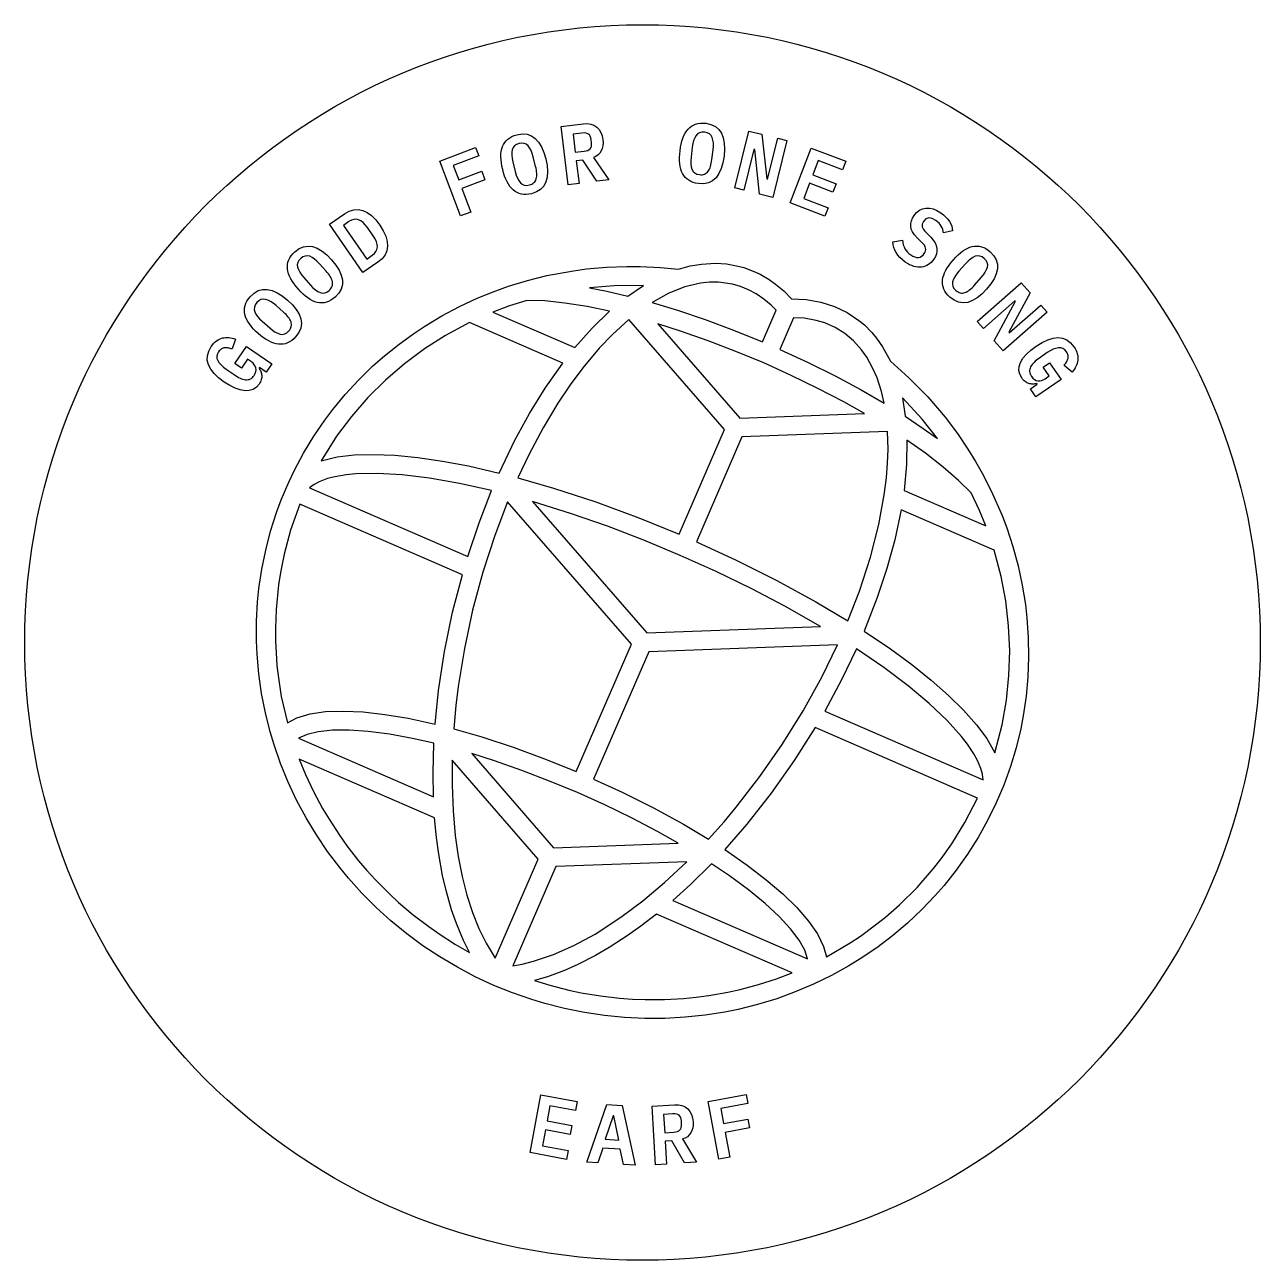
# Model space of a CAD drawing. Header units: millimetres. Extents: x 0 to 600, y 0 to 400.
# Drawn here: x 53 to 93, y 53 to 93 of the extents above; entities that cross this region are included whole.
import ezdxf

# ---------------------------------------------------------------- set-up
doc = ezdxf.new("R2010")
doc.units = ezdxf.units.MM
for name, color, linetype in [('CUT', 7, 'Continuous'), ('ENGRAVE_BACK_MIRRORED', 7, 'Continuous'), ('ENGRAVE_FRONT', 7, 'Continuous')]:
    doc.layers.add(name, color=color, linetype=linetype)

msp = doc.modelspace()

# ---------------------------------------------------------------- linework, layer by layer
at = {"layer": 'CUT'}
msp.add_circle((73, 73), 20, dxfattribs=at)
at = {"layer": 'ENGRAVE_BACK_MIRRORED'}
for points in [[(84.992, 76.107), (85.16, 75.486), (85.295, 74.859), (85.396, 74.226), (85.445, 73.797), (85.49, 73.16), (85.499, 72.522), (85.475, 71.891), (85.417, 71.258), (85.324, 70.629), (85.243, 70.208), (85.094, 69.591), (84.912, 68.983), (84.697, 68.386), (84.452, 67.807), (84.174, 67.238), (83.865, 66.684), (83.526, 66.147), (83.158, 65.629), (82.763, 65.132), (82.48, 64.808), (82.045, 64.351), (81.58, 63.914), (81.092, 63.502), (80.582, 63.116), (80.052, 62.758), (79.682, 62.531), (79.12, 62.22), (78.541, 61.939), (77.947, 61.688), (77.345, 61.469), (76.726, 61.28), (76.096, 61.124), (75.667, 61.036), (75.024, 60.934), (74.376, 60.866), (73.724, 60.83), (73.071, 60.828), (72.417, 60.859), (71.77, 60.922), (71.121, 61.019), (70.477, 61.149), (69.84, 61.311), (69.416, 61.439), (68.795, 61.654), (68.187, 61.899), (67.588, 62.177), (67.006, 62.484), (66.441, 62.819), (65.894, 63.182), (65.366, 63.572), (64.858, 63.988), (64.377, 64.425), (63.916, 64.888), (63.479, 65.374), (63.199, 65.714), (62.807, 66.235), (62.442, 66.773), (62.109, 67.325), (61.803, 67.896), (61.527, 68.482), (61.283, 69.079), (61.071, 69.688), (60.947, 70.104), (60.79, 70.727), (60.667, 71.351), (60.577, 71.985), (60.522, 72.622), (60.503, 73.053), (60.505, 73.69), (60.54, 74.32), (60.584, 74.748), (60.676, 75.377), (60.802, 75.994), (60.962, 76.608), (61.155, 77.212), (61.303, 77.614), (61.548, 78.193), (61.733, 78.579), (62.029, 79.133), (62.358, 79.676), (62.716, 80.2), (62.974, 80.543), (63.375, 81.029), (63.806, 81.498), (64.262, 81.943), (64.584, 82.229), (65.075, 82.629), (65.592, 83.006), (65.953, 83.245), (66.503, 83.576), (67.071, 83.877), (67.65, 84.146), (68.249, 84.387), (68.66, 84.533), (69.28, 84.721), (69.904, 84.876), (70.761, 85.035), (71.192, 85.092), (71.836, 85.15), (72.488, 85.174), (72.929, 85.172), (73.578, 85.142), (74.161, 85.086), (74.542, 85.19), (74.907, 85.253), (75.364, 85.279), (75.719, 85.256), (76.046, 85.199), (76.277, 85.137), (76.588, 85.022), (76.806, 84.919), (77.099, 84.747), (77.301, 84.605), (77.571, 84.38), (77.825, 84.128), (78.303, 84.104), (78.773, 84.021), (79.216, 83.881), (79.629, 83.682), (80.007, 83.427), (80.182, 83.279), (80.419, 83.041), (80.575, 82.853), (80.775, 82.569), (81.028, 82.109), (81.627, 81.572), (82.233, 80.952), (82.798, 80.29), (83.193, 79.765), (83.555, 79.231), (83.782, 78.862), (83.999, 78.482), (84.292, 77.91), (84.641, 77.116), (84.793, 76.714), (84.992, 76.107)], [(73.032, 84.556), (72.084, 84.549), (71.285, 84.485), (71.846, 84.374), (72.529, 84.215), (73.032, 84.556)], [(77.33, 83.759), (77.161, 83.924), (76.927, 84.118), (76.685, 84.283), (76.435, 84.418), (76.178, 84.524), (75.913, 84.6), (75.456, 84.663), (75.171, 84.661), (74.878, 84.63), (74.375, 84.511), (73.855, 84.306), (73.309, 84.006), (74.129, 83.758), (75.032, 83.454), (75.947, 83.114), (76.886, 82.733), (77.33, 83.759)], [(71.933, 83.727), (71.207, 83.876), (70.489, 83.99), (69.834, 84.057), (69.259, 84.077), (68.658, 83.883), (68.16, 83.694), (70.809, 82.546), (71.367, 83.177), (71.933, 83.727)], [(70.417, 82.047), (67.401, 83.355), (66.626, 82.939), (65.942, 82.503), (65.293, 82.02), (64.681, 81.494), (64.109, 80.927), (63.581, 80.321), (63.098, 79.679), (62.593, 78.884), (63.111, 79.006), (63.67, 79.071), (64.293, 79.089), (64.979, 79.061), (65.722, 78.989), (66.52, 78.873), (67.364, 78.715), (68.361, 78.487), (68.869, 79.546), (69.344, 80.416), (69.848, 81.235), (70.417, 82.047)], [(68.964, 78.332), (70.122, 77.997), (71.488, 77.549), (72.876, 77.037), (74.185, 76.505), (75.657, 79.899), (72.559, 83.458), (72.027, 82.974), (71.599, 82.524), (71.073, 81.895), (70.661, 81.341), (70.262, 80.745), (69.781, 79.946), (69.326, 79.092), (68.964, 78.332)], [(80.184, 80.413), (79.513, 80.79), (78.677, 81.228), (77.811, 81.649), (76.924, 82.05), (76.025, 82.424), (75.125, 82.768), (74.234, 83.079), (73.5, 83.311), (76.15, 80.266), (80.184, 80.413)], [(77.448, 82.489), (78.368, 82.064), (79.241, 81.629), (80.081, 81.177), (80.822, 80.749), (80.735, 81.125), (80.592, 81.568), (80.462, 81.872), (80.26, 82.236), (80.089, 82.48), (79.834, 82.764), (79.551, 83.003), (79.239, 83.196), (78.898, 83.345), (78.623, 83.426), (78.232, 83.495), (77.893, 83.515), (77.448, 82.489)], [(82.555, 79.599), (82.056, 80.225), (81.413, 80.922), (81.508, 80.322), (82.091, 79.932), (82.555, 79.599)], [(80.826, 77.782), (80.894, 78.328), (80.932, 78.801), (80.948, 79.258), (80.935, 79.826), (76.22, 79.655), (74.748, 76.261), (76.032, 75.669), (77.354, 75.006), (78.615, 74.315), (79.651, 73.698), (80.025, 74.667), (80.379, 75.76), (80.65, 76.821), (80.826, 77.782)], [(84.114, 76.777), (83.912, 77.27), (83.643, 77.841), (83.235, 78.247), (82.739, 78.679), (82.164, 79.125), (81.559, 79.553), (81.544, 78.764), (81.466, 77.926), (84.114, 76.777)], [(68.115, 77.916), (67.071, 78.148), (66.104, 78.318), (65.215, 78.427), (64.415, 78.474), (63.715, 78.459), (63.406, 78.429), (63.039, 78.368), (62.8, 78.306), (62.531, 78.206), (62.368, 78.12), (62.216, 78.01), (67.345, 75.786), (67.71, 76.873), (68.115, 77.916)], [(61.503, 70.395), (61.811, 70.557), (62.243, 70.688), (62.741, 70.761), (63.319, 70.782), (63.956, 70.752), (64.661, 70.673), (65.418, 70.546), (66.286, 70.358), (66.398, 71.447), (66.592, 72.712), (66.854, 73.977), (67.169, 75.194), (61.909, 77.475), (61.609, 76.632), (61.4, 75.858), (61.28, 75.268), (61.218, 74.871), (61.137, 74.072), (61.114, 73.468), (61.117, 73.065), (61.165, 72.259), (61.211, 71.857), (61.307, 71.256), (61.503, 70.395)], [(67.832, 75.28), (67.5, 74.045), (67.234, 72.808), (67.034, 71.573), (66.959, 70.961), (66.89, 70.205), (67.801, 69.942), (68.849, 69.599), (69.916, 69.205), (70.855, 68.824), (72.642, 72.945), (68.629, 77.554), (68.217, 76.469), (67.832, 75.28)], [(74.223, 75.821), (73.047, 76.311), (71.87, 76.761), (70.705, 77.167), (69.435, 77.563), (73.135, 73.312), (78.767, 73.516), (77.611, 74.173), (76.518, 74.746), (75.384, 75.298), (74.223, 75.821)], [(80.176, 73.365), (81.024, 72.792), (81.716, 72.285), (82.347, 71.781), (82.907, 71.288), (83.396, 70.807), (83.809, 70.339), (84.143, 69.887), (84.408, 69.426), (84.643, 70.338), (84.782, 71.129), (84.863, 71.928), (84.887, 72.733), (84.852, 73.54), (84.76, 74.344), (84.611, 75.141), (84.386, 75.991), (81.369, 77.299), (81.166, 76.328), (80.912, 75.401), (80.602, 74.459), (80.176, 73.365)], [(78.197, 70.786), (78.801, 71.88), (79.312, 72.922), (73.204, 72.701), (71.418, 68.58), (72.339, 68.155), (73.355, 67.645), (74.322, 67.115), (75.136, 66.629), (75.641, 67.196), (76.037, 67.67), (76.801, 68.66), (77.522, 69.7), (78.197, 70.786)], [(84.028, 68.553), (84.005, 68.739), (83.956, 68.917), (83.845, 69.182), (83.726, 69.399), (83.521, 69.708), (83.331, 69.954), (82.864, 70.475), (82.283, 71.027), (81.596, 71.601), (80.811, 72.191), (79.927, 72.795), (79.443, 71.786), (78.899, 70.777), (84.028, 68.553)], [(66.246, 69.737), (65.557, 69.893), (64.81, 70.03), (64.122, 70.121), (63.503, 70.164), (62.959, 70.161), (62.502, 70.113), (62.139, 70.025), (61.867, 69.9), (66.231, 68.007), (66.219, 68.781), (66.246, 69.737)], [(75.661, 66.294), (76.391, 65.789), (77.001, 65.322), (77.541, 64.862), (77.998, 64.418), (78.378, 63.981), (78.665, 63.568), (78.865, 63.163), (78.957, 62.828), (79.72, 63.273), (80.058, 63.497), (80.548, 63.855), (80.864, 64.107), (81.319, 64.506), (81.891, 65.073), (82.419, 65.679), (82.666, 65.996), (83.015, 66.486), (83.437, 67.168), (83.847, 67.963), (78.587, 70.243), (77.914, 69.182), (77.169, 68.126), (76.379, 67.12), (75.661, 66.294)], [(61.886, 69.223), (62.088, 68.73), (62.35, 68.174), (62.641, 67.63), (62.851, 67.276), (63.188, 66.758), (63.429, 66.422), (63.811, 65.933), (64.08, 65.618), (64.36, 65.312), (64.799, 64.87), (65.105, 64.588), (65.581, 64.184), (66.078, 63.804), (66.419, 63.565), (66.947, 63.228), (67.401, 62.967), (67.205, 63.356), (66.975, 63.902), (66.819, 64.348), (66.642, 64.966), (66.527, 65.462), (66.403, 66.145), (66.331, 66.685), (66.27, 67.322), (61.886, 69.223)], [(67.47, 69.402), (70.12, 66.357), (74.154, 66.504), (73.482, 66.881), (72.647, 67.319), (71.781, 67.741), (70.893, 68.141), (69.994, 68.515), (69.095, 68.859), (68.204, 69.17), (67.47, 69.402)], [(66.869, 67.549), (66.94, 66.754), (67.036, 66.073), (67.162, 65.428), (67.316, 64.821), (67.498, 64.256), (67.706, 63.736), (67.938, 63.263), (68.234, 62.779), (69.626, 65.99), (66.839, 69.193), (66.835, 68.395), (66.869, 67.549)], [(68.797, 62.535), (69.108, 62.591), (69.476, 62.683), (70.115, 62.899), (70.78, 63.193), (71.464, 63.563), (72.301, 64.104), (73.007, 64.632), (73.712, 65.226), (74.432, 65.9), (70.189, 65.746), (68.797, 62.535)], [(78.347, 62.754), (78.252, 63.038), (78.068, 63.364), (77.791, 63.731), (77.422, 64.129), (76.967, 64.552), (76.43, 64.992), (75.82, 65.443), (75.235, 65.839), (74.556, 65.167), (73.982, 64.647), (78.347, 62.754)], [(73.456, 64.206), (72.949, 63.815), (72.505, 63.499), (71.923, 63.123), (71.482, 62.868), (70.909, 62.574), (70.477, 62.383), (69.922, 62.178), (69.504, 62.055), (70.004, 61.902), (70.611, 61.747), (71.019, 61.662), (71.636, 61.559), (72.256, 61.487), (72.671, 61.457), (73.086, 61.441), (73.709, 61.443), (74.329, 61.477), (74.741, 61.518), (75.15, 61.572), (75.76, 61.679), (76.162, 61.768), (76.757, 61.927), (77.342, 62.117), (77.84, 62.306), (73.456, 64.206)]]:
    msp.add_lwpolyline(points, close=True, dxfattribs=at)
at = {"layer": 'ENGRAVE_FRONT'}
for points in [[(71.692, 89.403), (71.717, 89.276), (71.723, 89.176), (71.716, 89.082), (71.696, 88.995), (71.663, 88.915), (71.618, 88.844), (71.561, 88.785), (71.492, 88.737), (71.411, 88.702), (71.908, 87.978), (71.519, 87.93), (71.07, 88.619), (70.857, 88.593), (70.946, 87.861), (70.592, 87.818), (70.362, 89.704), (71.078, 89.791), (71.209, 89.797), (71.326, 89.781), (71.429, 89.744), (71.519, 89.685), (71.593, 89.608), (71.651, 89.514), (71.692, 89.403)], [(74.24, 88.328), (74.22, 88.411), (74.207, 88.501), (74.2, 88.597), (74.199, 88.699), (74.204, 88.807), (74.215, 88.92), (74.231, 89.031), (74.252, 89.136), (74.277, 89.235), (74.307, 89.327), (74.342, 89.412), (74.381, 89.488), (74.425, 89.557), (74.474, 89.618), (74.528, 89.671), (74.587, 89.715), (74.651, 89.752), (74.72, 89.781), (74.795, 89.801), (74.874, 89.813), (74.958, 89.815), (75.047, 89.808), (75.217, 89.771), (75.358, 89.705), (75.472, 89.61), (75.556, 89.486), (75.615, 89.336), (75.649, 89.162), (75.658, 88.966), (75.642, 88.746), (75.604, 88.529), (75.549, 88.341), (75.474, 88.18), (75.381, 88.048), (75.269, 87.948), (75.136, 87.883), (74.983, 87.853), (74.81, 87.858), (74.721, 87.872), (74.64, 87.895), (74.566, 87.925), (74.499, 87.963), (74.439, 88.007), (74.385, 88.058), (74.339, 88.116), (74.299, 88.18), (74.266, 88.251), (74.24, 88.328)], [(68.707, 87.767), (68.659, 87.838), (68.615, 87.917), (68.574, 88.004), (68.537, 88.099), (68.504, 88.201), (68.474, 88.311), (68.449, 88.421), (68.431, 88.527), (68.42, 88.628), (68.415, 88.724), (68.417, 88.816), (68.427, 88.901), (68.443, 88.981), (68.468, 89.056), (68.499, 89.124), (68.539, 89.187), (68.585, 89.244), (68.64, 89.296), (68.702, 89.341), (68.772, 89.38), (68.85, 89.412), (68.935, 89.438), (69.107, 89.463), (69.263, 89.452), (69.402, 89.403), (69.526, 89.317), (69.634, 89.197), (69.727, 89.047), (69.806, 88.867), (69.869, 88.656), (69.911, 88.44), (69.926, 88.244), (69.913, 88.068), (69.874, 87.911), (69.804, 87.778), (69.703, 87.67), (69.571, 87.587), (69.407, 87.53), (69.319, 87.512), (69.235, 87.504), (69.155, 87.506), (69.079, 87.517), (69.007, 87.538), (68.939, 87.566), (68.875, 87.604), (68.815, 87.65), (68.759, 87.704), (68.707, 87.767)], [(71.327, 89.341), (71.309, 89.39), (71.284, 89.43), (71.253, 89.46), (71.214, 89.481), (71.165, 89.493), (71.107, 89.497), (71.04, 89.493), (70.751, 89.458), (70.823, 88.869), (71.112, 88.904), (71.178, 88.915), (71.233, 88.933), (71.277, 88.957), (71.311, 88.987), (71.334, 89.024), (71.348, 89.068), (71.353, 89.12), (71.35, 89.18), (71.338, 89.282), (71.327, 89.341)], [(75.168, 88.326), (75.187, 88.368), (75.202, 88.414), (75.216, 88.464), (75.228, 88.517), (75.239, 88.573), (75.247, 88.632), (75.286, 88.954), (75.295, 89.07), (75.294, 89.174), (75.282, 89.266), (75.258, 89.347), (75.222, 89.414), (75.168, 89.465), (75.098, 89.5), (75.012, 89.519), (74.924, 89.521), (74.847, 89.504), (74.783, 89.467), (74.732, 89.411), (74.69, 89.338), (74.656, 89.252), (74.629, 89.151), (74.61, 89.036), (74.571, 88.712), (74.562, 88.596), (74.563, 88.492), (74.575, 88.4), (74.599, 88.319), (74.635, 88.252), (74.689, 88.201), (74.759, 88.166), (74.845, 88.147), (74.891, 88.143), (74.933, 88.145), (74.973, 88.152), (75.009, 88.164), (75.042, 88.18), (75.073, 88.201), (75.1, 88.226), (75.125, 88.255), (75.148, 88.289), (75.168, 88.326)], [(77.672, 89.254), (77.216, 87.409), (76.791, 87.514), (76.635, 88.958), (76.608, 88.964), (76.281, 87.64), (75.985, 87.714), (76.441, 89.558), (76.867, 89.453), (77.023, 88.009), (77.049, 88.003), (77.377, 89.327), (77.672, 89.254)], [(67.156, 87.699), (67.446, 86.936), (67.113, 86.809), (66.437, 88.585), (67.597, 89.026), (67.702, 88.752), (66.875, 88.437), (67.051, 87.974), (67.797, 88.258), (67.901, 87.983), (67.156, 87.699)], [(69.576, 88.095), (69.578, 88.141), (69.576, 88.19), (69.571, 88.241), (69.564, 88.295), (69.553, 88.351), (69.54, 88.409), (69.462, 88.724), (69.43, 88.835), (69.392, 88.932), (69.347, 89.014), (69.297, 89.081), (69.239, 89.131), (69.171, 89.159), (69.093, 89.167), (69.005, 89.155), (68.922, 89.125), (68.857, 89.082), (68.81, 89.025), (68.782, 88.954), (68.768, 88.871), (68.767, 88.778), (68.778, 88.674), (68.802, 88.561), (68.88, 88.243), (68.913, 88.132), (68.951, 88.035), (68.995, 87.953), (69.046, 87.886), (69.104, 87.837), (69.172, 87.808), (69.25, 87.8), (69.337, 87.812), (69.381, 87.826), (69.42, 87.842), (69.455, 87.863), (69.484, 87.887), (69.51, 87.914), (69.531, 87.944), (69.548, 87.977), (69.561, 88.014), (69.57, 88.053), (69.576, 88.095)], [(78.407, 87.866), (78.221, 87.377), (79.009, 87.077), (78.905, 86.802), (77.783, 87.229), (78.459, 89.005), (79.581, 88.578), (79.476, 88.303), (78.687, 88.604), (78.511, 88.14), (79.272, 87.851), (79.167, 87.576), (78.407, 87.866)], [(64.494, 86.511), (64.609, 86.326), (64.689, 86.15), (64.736, 85.984), (64.748, 85.827), (64.724, 85.682), (64.664, 85.547), (64.567, 85.424), (64.433, 85.313), (63.948, 84.977), (62.866, 86.538), (63.351, 86.875), (63.502, 86.961), (63.652, 87.008), (63.799, 87.017), (63.944, 86.987), (64.086, 86.921), (64.226, 86.819), (64.362, 86.683), (64.494, 86.511)], [(81.108, 85.966), (81.412, 86.027), (81.424, 85.949), (81.442, 85.876), (81.467, 85.809), (81.498, 85.747), (81.535, 85.69), (81.578, 85.638), (81.627, 85.59), (81.682, 85.547), (81.748, 85.507), (81.812, 85.48), (81.872, 85.466), (81.93, 85.465), (81.985, 85.477), (82.035, 85.502), (82.081, 85.54), (82.123, 85.59), (82.15, 85.637), (82.166, 85.682), (82.172, 85.726), (82.167, 85.769), (82.151, 85.814), (82.124, 85.861), (82.085, 85.91), (82.034, 85.963), (81.887, 86.105), (81.803, 86.199), (81.741, 86.292), (81.703, 86.385), (81.687, 86.477), (81.69, 86.567), (81.709, 86.655), (81.743, 86.74), (81.792, 86.823), (81.874, 86.922), (81.965, 86.996), (82.065, 87.044), (82.175, 87.066), (82.291, 87.063), (82.411, 87.035), (82.534, 86.983), (82.661, 86.906), (82.747, 86.841), (82.821, 86.773), (82.885, 86.703), (82.937, 86.629), (82.978, 86.553), (83.009, 86.477), (83.03, 86.4), (83.041, 86.322), (82.741, 86.258), (82.733, 86.316), (82.718, 86.372), (82.698, 86.426), (82.673, 86.479), (82.64, 86.53), (82.6, 86.578), (82.552, 86.623), (82.497, 86.665), (82.376, 86.73), (82.269, 86.745), (82.176, 86.713), (82.096, 86.632), (82.07, 86.587), (82.055, 86.544), (82.05, 86.501), (82.055, 86.458), (82.072, 86.414), (82.1, 86.367), (82.139, 86.316), (82.191, 86.262), (82.334, 86.119), (82.413, 86.03), (82.472, 85.94), (82.512, 85.85), (82.532, 85.76), (82.534, 85.671), (82.517, 85.582), (82.484, 85.493), (82.432, 85.406), (82.392, 85.354), (82.35, 85.307), (82.304, 85.267), (82.255, 85.232), (82.204, 85.203), (82.15, 85.18), (82.093, 85.163), (82.035, 85.153), (81.974, 85.149), (81.912, 85.151), (81.848, 85.161), (81.782, 85.177), (81.715, 85.201), (81.647, 85.231), (81.578, 85.269), (81.508, 85.314), (81.414, 85.386), (81.333, 85.461), (81.266, 85.54), (81.212, 85.622), (81.171, 85.706), (81.139, 85.792), (81.118, 85.878), (81.108, 85.966)], [(64.093, 86.435), (64.023, 86.526), (63.952, 86.597), (63.879, 86.651), (63.805, 86.686), (63.729, 86.702), (63.652, 86.697), (63.574, 86.672), (63.494, 86.626), (63.317, 86.504), (64.074, 85.412), (64.251, 85.534), (64.321, 85.593), (64.372, 85.658), (64.404, 85.728), (64.416, 85.804), (64.409, 85.886), (64.384, 85.974), (64.341, 86.066), (64.281, 86.164), (64.093, 86.435)], [(62.395, 84.033), (62.32, 84.064), (62.244, 84.105), (62.168, 84.154), (62.091, 84.212), (62.014, 84.279), (61.937, 84.354), (61.859, 84.437), (61.787, 84.523), (61.721, 84.608), (61.664, 84.692), (61.615, 84.775), (61.574, 84.857), (61.543, 84.937), (61.52, 85.016), (61.507, 85.093), (61.503, 85.168), (61.509, 85.242), (61.523, 85.315), (61.547, 85.386), (61.581, 85.455), (61.625, 85.522), (61.679, 85.586), (61.743, 85.649), (61.883, 85.752), (62.026, 85.814), (62.172, 85.836), (62.322, 85.818), (62.473, 85.762), (62.626, 85.673), (62.779, 85.55), (62.933, 85.393), (63.071, 85.221), (63.176, 85.055), (63.247, 84.893), (63.284, 84.736), (63.285, 84.585), (63.247, 84.443), (63.168, 84.308), (63.05, 84.181), (62.98, 84.124), (62.909, 84.078), (62.838, 84.043), (62.765, 84.017), (62.692, 84.001), (62.618, 83.995), (62.544, 83.999), (62.47, 84.011), (62.395, 84.033)], [(82.728, 84.814), (82.75, 84.892), (82.781, 84.972), (82.822, 85.053), (82.87, 85.136), (82.928, 85.22), (82.993, 85.306), (83.067, 85.393), (83.144, 85.475), (83.221, 85.55), (83.298, 85.616), (83.374, 85.675), (83.451, 85.725), (83.527, 85.765), (83.602, 85.797), (83.677, 85.819), (83.752, 85.831), (83.826, 85.834), (83.899, 85.828), (83.973, 85.813), (84.045, 85.787), (84.117, 85.751), (84.187, 85.705), (84.257, 85.649), (84.375, 85.522), (84.454, 85.387), (84.493, 85.244), (84.492, 85.094), (84.454, 84.937), (84.383, 84.775), (84.279, 84.609), (84.141, 84.437), (83.986, 84.28), (83.833, 84.157), (83.68, 84.068), (83.529, 84.012), (83.38, 83.994), (83.233, 84.016), (83.09, 84.078), (82.95, 84.181), (82.886, 84.243), (82.832, 84.308), (82.789, 84.375), (82.755, 84.444), (82.731, 84.515), (82.716, 84.587), (82.711, 84.661), (82.715, 84.737), (82.728, 84.814)], [(62.95, 84.72), (62.935, 84.76), (62.916, 84.801), (62.892, 84.844), (62.863, 84.887), (62.832, 84.931), (62.796, 84.976), (62.757, 85.021), (62.542, 85.263), (62.461, 85.347), (62.382, 85.414), (62.305, 85.466), (62.229, 85.502), (62.154, 85.519), (62.081, 85.512), (62.008, 85.483), (61.937, 85.431), (61.877, 85.366), (61.839, 85.297), (61.825, 85.225), (61.833, 85.149), (61.859, 85.07), (61.902, 84.987), (61.96, 84.9), (62.034, 84.811), (62.251, 84.567), (62.331, 84.483), (62.41, 84.415), (62.488, 84.364), (62.564, 84.328), (62.638, 84.311), (62.712, 84.317), (62.784, 84.346), (62.856, 84.398), (62.889, 84.431), (62.915, 84.464), (62.936, 84.498), (62.952, 84.533), (62.961, 84.568), (62.966, 84.605), (62.965, 84.642), (62.96, 84.681), (62.95, 84.72)], [(83.474, 84.342), (83.512, 84.362), (83.551, 84.386), (83.59, 84.415), (83.63, 84.448), (83.67, 84.484), (83.711, 84.525), (83.751, 84.569), (83.966, 84.811), (84.04, 84.9), (84.098, 84.987), (84.141, 85.07), (84.167, 85.149), (84.175, 85.225), (84.161, 85.297), (84.123, 85.366), (84.063, 85.431), (83.992, 85.483), (83.919, 85.512), (83.846, 85.519), (83.771, 85.502), (83.695, 85.466), (83.618, 85.414), (83.539, 85.347), (83.458, 85.263), (83.241, 85.019), (83.167, 84.929), (83.109, 84.843), (83.067, 84.76), (83.04, 84.681), (83.032, 84.605), (83.047, 84.532), (83.084, 84.464), (83.144, 84.398), (83.18, 84.37), (83.216, 84.347), (83.252, 84.33), (83.288, 84.319), (83.325, 84.314), (83.362, 84.313), (83.399, 84.318), (83.436, 84.328), (83.474, 84.342)], [(61.139, 82.67), (61.06, 82.692), (60.98, 82.723), (60.899, 82.763), (60.816, 82.811), (60.731, 82.868), (60.645, 82.933), (60.558, 83.006), (60.476, 83.083), (60.401, 83.159), (60.334, 83.236), (60.275, 83.312), (60.224, 83.389), (60.183, 83.464), (60.152, 83.54), (60.129, 83.615), (60.116, 83.689), (60.113, 83.763), (60.119, 83.837), (60.134, 83.91), (60.159, 83.983), (60.194, 84.054), (60.24, 84.125), (60.296, 84.195), (60.423, 84.314), (60.557, 84.393), (60.7, 84.433), (60.85, 84.433), (61.007, 84.396), (61.169, 84.325), (61.336, 84.222), (61.509, 84.085), (61.666, 83.931), (61.79, 83.778), (61.88, 83.626), (61.937, 83.475), (61.956, 83.326), (61.935, 83.179), (61.873, 83.036), (61.771, 82.896), (61.708, 82.831), (61.644, 82.777), (61.577, 82.733), (61.508, 82.699), (61.438, 82.674), (61.365, 82.659), (61.291, 82.654), (61.216, 82.657), (61.139, 82.67)], [(85.897, 83.926), (86.099, 83.698), (84.673, 82.441), (84.383, 82.77), (85.077, 84.046), (85.059, 84.066), (84.036, 83.164), (83.834, 83.393), (85.26, 84.649), (85.55, 84.321), (84.856, 83.045), (84.874, 83.025), (85.897, 83.926)], [(61.607, 83.419), (61.587, 83.457), (61.563, 83.495), (61.534, 83.535), (61.5, 83.574), (61.464, 83.614), (61.423, 83.654), (61.379, 83.694), (61.136, 83.909), (61.046, 83.982), (60.959, 84.039), (60.876, 84.082), (60.796, 84.108), (60.72, 84.115), (60.648, 84.1), (60.58, 84.063), (60.515, 84.002), (60.463, 83.931), (60.434, 83.858), (60.429, 83.784), (60.445, 83.71), (60.482, 83.634), (60.534, 83.557), (60.602, 83.478), (60.686, 83.398), (60.931, 83.182), (61.021, 83.109), (61.108, 83.051), (61.191, 83.009), (61.271, 82.983), (61.347, 82.975), (61.419, 82.99), (61.487, 83.028), (61.552, 83.088), (61.581, 83.124), (61.603, 83.16), (61.62, 83.197), (61.631, 83.233), (61.636, 83.27), (61.636, 83.307), (61.631, 83.344), (61.621, 83.381), (61.607, 83.419)], [(60.664, 81.713), (60.67, 81.681), (60.673, 81.649), (60.674, 81.615), (60.672, 81.582), (60.667, 81.547), (60.659, 81.512), (60.647, 81.476), (60.632, 81.44), (60.612, 81.403), (60.589, 81.367), (60.499, 81.264), (60.393, 81.194), (60.271, 81.156), (60.132, 81.15), (59.98, 81.176), (59.817, 81.231), (59.643, 81.317), (59.459, 81.432), (59.277, 81.57), (59.131, 81.71), (59.021, 81.851), (58.947, 81.994), (58.91, 82.139), (58.913, 82.285), (58.956, 82.433), (59.039, 82.581), (59.08, 82.637), (59.122, 82.686), (59.166, 82.729), (59.211, 82.765), (59.258, 82.796), (59.305, 82.822), (59.354, 82.843), (59.403, 82.858), (59.454, 82.868), (59.505, 82.874), (59.557, 82.875), (59.609, 82.872), (59.662, 82.864), (59.716, 82.854), (59.769, 82.84), (59.822, 82.823), (59.714, 82.502), (59.684, 82.51), (59.653, 82.519), (59.623, 82.526), (59.593, 82.533), (59.563, 82.538), (59.534, 82.541), (59.506, 82.542), (59.477, 82.54), (59.45, 82.535), (59.423, 82.528), (59.397, 82.518), (59.371, 82.505), (59.346, 82.489), (59.323, 82.469), (59.3, 82.444), (59.278, 82.414), (59.238, 82.342), (59.221, 82.269), (59.225, 82.197), (59.251, 82.126), (59.296, 82.054), (59.357, 81.984), (59.434, 81.914), (59.527, 81.844), (59.778, 81.672), (59.828, 81.639), (59.878, 81.609), (59.926, 81.582), (59.973, 81.559), (60.02, 81.54), (60.065, 81.525), (60.109, 81.514), (60.151, 81.508), (60.192, 81.507), (60.231, 81.51), (60.269, 81.519), (60.305, 81.532), (60.338, 81.551), (60.371, 81.576), (60.401, 81.607), (60.429, 81.644), (60.465, 81.707), (60.486, 81.768), (60.493, 81.828), (60.485, 81.887), (60.464, 81.943), (60.433, 81.994), (60.391, 82.041), (60.338, 82.083), (60.21, 82.171), (60.014, 81.886), (59.801, 82.032), (60.177, 82.58), (60.996, 82.018), (60.816, 81.755), (60.598, 81.905), (60.586, 81.887), (60.602, 81.86), (60.617, 81.832), (60.631, 81.804), (60.644, 81.774), (60.655, 81.744), (60.664, 81.713)], [(85.572, 81.369), (85.54, 81.375), (85.508, 81.384), (85.477, 81.395), (85.446, 81.409), (85.416, 81.426), (85.386, 81.447), (85.357, 81.47), (85.329, 81.498), (85.302, 81.529), (85.276, 81.564), (85.212, 81.685), (85.185, 81.809), (85.194, 81.937), (85.238, 82.068), (85.317, 82.201), (85.428, 82.333), (85.57, 82.464), (85.744, 82.595), (85.938, 82.715), (86.121, 82.801), (86.293, 82.852), (86.453, 82.87), (86.601, 82.852), (86.736, 82.796), (86.858, 82.703), (86.967, 82.572), (87.004, 82.514), (87.035, 82.457), (87.059, 82.401), (87.077, 82.345), (87.089, 82.291), (87.096, 82.237), (87.097, 82.185), (87.094, 82.133), (87.085, 82.082), (87.072, 82.032), (87.055, 81.983), (87.033, 81.936), (87.007, 81.889), (86.978, 81.843), (86.946, 81.798), (86.911, 81.755), (86.65, 81.972), (86.669, 81.997), (86.687, 82.022), (86.705, 82.047), (86.722, 82.073), (86.738, 82.099), (86.751, 82.125), (86.762, 82.151), (86.77, 82.178), (86.776, 82.206), (86.779, 82.233), (86.779, 82.261), (86.777, 82.29), (86.77, 82.319), (86.76, 82.348), (86.745, 82.379), (86.725, 82.41), (86.672, 82.473), (86.61, 82.515), (86.542, 82.537), (86.466, 82.539), (86.383, 82.522), (86.295, 82.491), (86.202, 82.445), (86.104, 82.383), (85.852, 82.21), (85.803, 82.176), (85.758, 82.14), (85.716, 82.105), (85.677, 82.069), (85.642, 82.033), (85.612, 81.996), (85.586, 81.959), (85.565, 81.921), (85.549, 81.884), (85.538, 81.846), (85.533, 81.808), (85.532, 81.77), (85.538, 81.731), (85.549, 81.693), (85.568, 81.653), (85.592, 81.613), (85.637, 81.557), (85.687, 81.515), (85.74, 81.487), (85.798, 81.474), (85.858, 81.473), (85.917, 81.483), (85.976, 81.506), (86.035, 81.54), (86.163, 81.628), (85.967, 81.913), (86.18, 82.059), (86.556, 81.512), (85.737, 80.95), (85.557, 81.212), (85.774, 81.362), (85.762, 81.38), (85.731, 81.374), (85.7, 81.37), (85.668, 81.367), (85.636, 81.366), (85.604, 81.366), (85.572, 81.369)], [(70.715, 57.366), (70.662, 57.077), (69.862, 57.224), (69.767, 56.71), (70.597, 56.557), (70.544, 56.268), (69.363, 56.485), (69.707, 58.354), (70.888, 58.137), (70.834, 57.848), (70.004, 58), (69.915, 57.513), (70.715, 57.366)], [(72.759, 56.084), (72.381, 56.106), (72.277, 56.595), (71.715, 56.63), (71.555, 56.157), (71.197, 56.178), (71.844, 58.043), (72.339, 58.013), (72.759, 56.084)], [(74.464, 57.903), (74.534, 57.821), (74.586, 57.724), (74.62, 57.611), (74.637, 57.483), (74.637, 57.382), (74.625, 57.289), (74.599, 57.203), (74.562, 57.125), (74.512, 57.057), (74.452, 57.001), (74.38, 56.958), (74.297, 56.928), (74.749, 56.175), (74.358, 56.151), (73.952, 56.866), (73.737, 56.853), (73.782, 56.116), (73.426, 56.095), (73.311, 57.991), (74.031, 58.035), (74.162, 58.033), (74.278, 58.01), (74.378, 57.967), (74.464, 57.903)], [(76.409, 57.573), (76.462, 57.284), (75.678, 57.139), (75.825, 56.336), (75.475, 56.272), (75.131, 58.14), (76.352, 58.365), (76.405, 58.076), (75.535, 57.916), (75.625, 57.429), (76.409, 57.573)], [(72.235, 56.89), (72.073, 57.677), (72.051, 57.678), (71.795, 56.917), (72.235, 56.89)], [(74.265, 57.349), (74.265, 57.408), (74.259, 57.512), (74.251, 57.571), (74.237, 57.621), (74.214, 57.662), (74.185, 57.694), (74.147, 57.717), (74.1, 57.733), (74.042, 57.74), (73.975, 57.74), (73.684, 57.722), (73.72, 57.13), (74.011, 57.147), (74.078, 57.155), (74.134, 57.17), (74.179, 57.191), (74.214, 57.218), (74.239, 57.254), (74.256, 57.297), (74.265, 57.349)]]:
    msp.add_lwpolyline(points, close=True, dxfattribs=at)

doc.saveas('drawing.dxf')
